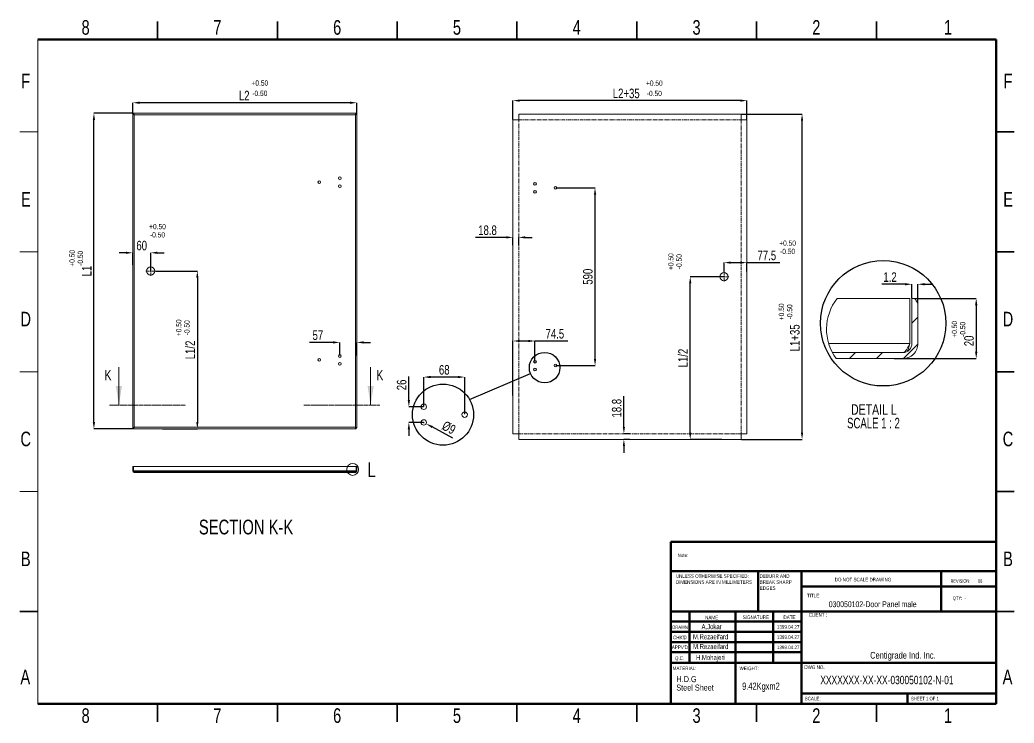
# Model space of a CAD drawing. Header units: millimetres. Extents: x 4737 to 8046, y 1342 to 3680.
import ezdxf

# ---------------------------------------------------------------- set-up
doc = ezdxf.new("R2010")
doc.units = ezdxf.units.MM
doc.linetypes.add('CENTERX2', pattern=[20.32, 12.7, -2.54, 2.54, -2.54])
doc.linetypes.add('PHANTOM', pattern=[12.7, 6.35, -1.27, 1.27, -1.27, 1.27, -1.27])
doc.styles.add('SLDTEXTSTYLE0', font='TXT', dxfattribs={"width": 0.75})
doc.styles.add('SLDTEXTSTYLE1', font='TXT', dxfattribs={"width": 0.686449})
doc.styles.add('SLDTEXTSTYLE2', font='TXT', dxfattribs={"width": 0.652778})
doc.styles.add('SLDTEXTSTYLE3', font='TXT', dxfattribs={"width": 0.692308})
doc.styles.add('SLDTEXTSTYLE4', font='TXT', dxfattribs={"width": 0.7})
doc.styles.add('SLDTEXTSTYLE5', font='TXT', dxfattribs={"width": 0.678571})
doc.styles.add('SLDTEXTSTYLE6', font='TXT', dxfattribs={"width": 0.681818})
doc.dimstyles.new('SLDDIMSTYLE30', dxfattribs={"dimscale": 15, "dimtxt": 2.116667, "dimasz": 1.5, "dimexe": 0, "dimexo": 0.0625, "dimgap": 0.529167, "dimtad": 1, "dimdec": 0, "dimrnd": 1e-09, "dimzin": 12, "dimdsep": 46, "dimtxsty": 'SLDTEXTSTYLE0', "dimcen": 0.09, "dimadec": 0, "dimazin": 3, "dimtfac": 1, "dimtdec": 0, "dimtofl": 0, "dimtmove": 0, "dimatfit": 3, "dimfxl": 1, "dimfrac": 2, "dimtolj": 1, "dimtzin": 12, "dimarcsym": 0})

# ---------------------------------------------------------------- blocks, each defined once
blk = doc.blocks.new('SW_CENTERMARKSYMBOL_16')
at = {"color": 0, "linetype": 'Continuous', "lineweight": 0}
for p, q in [((-0.25, 0), (-0.8, 0)), ((0, 0), (-0.125, 0)), ((0, 0.25), (0, 0.8)), ((0, 0), (0, 0.125)), ((0, 0), (0, -0.125)), ((0, 0), (0.125, 0)), ((0.25, 0), (0.8, 0)), ((0, -0.25), (0, -0.8))]:
    blk.add_line(p, q, dxfattribs=at)
blk = doc.blocks.new('SW_HATCH_5')
at = {"color": 0, "linetype": 'Continuous', "lineweight": 18}
for p, q in [((10.39, 5.89), (11.39, 6.89)), ((8.98, 0), (11.38, 2.4)), ((0, 0), (1, 1)), ((4.49, 0), (5.49, 1))]:
    blk.add_line(p, q, dxfattribs=at)
blk = doc.blocks.new('SW_NOTE_33')
at = {"color": 0, "linetype": 'Continuous', "lineweight": 0, "char_height": 3.5, "attachment_point": 2}
for s, insert, style in [('DETAIL L', (8.86, 4.51), 'SLDTEXTSTYLE0'), ('SCALE 1 : 2', (8.73, -0.01), 'SLDTEXTSTYLE6')]:
    blk.add_mtext(s, dxfattribs=dict(at, insert=insert, style=style))
blk = doc.blocks.new('SW_CENTERMARKSYMBOL_23')
at = {"color": 0, "linetype": 'Continuous', "lineweight": 0}
for p, q in [((-0.25, 0), (-0.8, 0)), ((0, 0), (-0.125, 0)), ((0, 0.25), (0, 0.8)), ((0, 0), (0, 0.125)), ((0, 0), (0, -0.125)), ((0, 0), (0.125, 0)), ((0.25, 0), (0.8, 0)), ((0, -0.25), (0, -0.8))]:
    blk.add_line(p, q, dxfattribs=at)
blk = doc.blocks.new('SW_NOTE_62')
at = {"color": 0, "linetype": 'Continuous', "lineweight": 0, "char_height": 1.5, "attachment_point": 1, "style": 'SLDTEXTSTYLE0'}
for s, insert in [('UNLESS OTHERWISE SPECIFIED:', (0, 1.93)), ('DIMENSIONS ARE IN MILLIMETERS', (0, -0.57))]:
    blk.add_mtext(s, dxfattribs=dict(at, insert=insert))
blk = doc.blocks.new('SW_NOTE_63')
at = {"color": 0, "linetype": 'Continuous', "lineweight": 0, "char_height": 1.5, "attachment_point": 1, "style": 'SLDTEXTSTYLE0'}
for s, insert in [('DEBURR AND', (0, 1.93)), ('BREAK SHARP', (0, -0.57)), ('EDGES', (0, -3.07))]:
    blk.add_mtext(s, dxfattribs=dict(at, insert=insert))
blk = doc.blocks.new('*D37')
at = {"color": 0, "lineweight": -2, "transparency": 16777216}
for p, q in [((5114.5, 3369.6), (4983.7, 3369.6)), ((4983.7, 2343.1), (4983.7, 3347.1)), ((5114.6, 2320.6), (4983.7, 2320.6))]:
    blk.add_line(p, q, dxfattribs=at)
at = {"color": 0, "transparency": 16777216}
for points in [[(4980, 3347.1), (4987.5, 3347.1), (4983.7, 3369.6)], [(4980, 2343.1), (4987.5, 2343.1), (4983.7, 2320.6)]]:
    blk.add_solid(points, dxfattribs=at)
at = {"layer": 'Defpoints', "color": 0, "transparency": 16777216}
for p in [(4983.7, 3369.6), (5115.4, 3369.6), (5115.5, 2320.6)]:
    blk.add_point(p, dxfattribs=at)
at = {"color": 0, "transparency": 16777216, "insert": (4959.9, 2845.1), "char_height": 31.75, "attachment_point": 5, "rotation": 90, "style": 'SLDTEXTSTYLE0'}
blk.add_mtext('\\A1;L1', dxfattribs=at)
blk = doc.blocks.new('*D38')
at = {"color": 0, "lineweight": -2, "transparency": 16777216}
for p, q in [((5113, 3367.3), (5113, 3404.6)), ((5836.2, 3404.6), (5135.5, 3404.6)), ((5858.7, 3367.7), (5858.7, 3404.6))]:
    blk.add_line(p, q, dxfattribs=at)
at = {"color": 0, "transparency": 16777216}
for points in [[(5135.5, 3408.3), (5135.5, 3400.8), (5113, 3404.6)], [(5836.2, 3408.3), (5836.2, 3400.8), (5858.7, 3404.6)]]:
    blk.add_solid(points, dxfattribs=at)
at = {"layer": 'Defpoints', "color": 0, "transparency": 16777216}
for p in [(5113, 3404.6), (5113, 3366.4), (5858.7, 3366.8)]:
    blk.add_point(p, dxfattribs=at)
at = {"color": 0, "transparency": 16777216, "insert": (5483.8, 3428.4), "char_height": 31.75, "attachment_point": 5, "style": 'SLDTEXTSTYLE0'}
blk.add_mtext('\\A1;L2', dxfattribs=at)
blk = doc.blocks.new('*D42')
at = {"color": 0, "lineweight": -2, "transparency": 16777216}
for p, q in [((5090.2, 2905.8), (5067.7, 2905.8)), ((5112.7, 2865.5), (5112.7, 2905.8)), ((5172.7, 2844.8), (5172.7, 2905.8)), ((5195.2, 2905.8), (5217.7, 2905.8))]:
    blk.add_line(p, q, dxfattribs=at)
at = {"color": 0, "transparency": 16777216}
for points in [[(5090.2, 2909.6), (5090.2, 2902.1), (5112.7, 2905.8)], [(5195.2, 2909.6), (5195.2, 2902.1), (5172.7, 2905.8)]]:
    blk.add_solid(points, dxfattribs=at)
at = {"layer": 'Defpoints', "color": 0, "transparency": 16777216}
for p in [(5112.7, 2905.8), (5112.7, 2864.5), (5172.7, 2843.8)]:
    blk.add_point(p, dxfattribs=at)
at = {"color": 0, "transparency": 16777216, "insert": (5142.7, 2929.6), "char_height": 31.75, "attachment_point": 5, "style": 'SLDTEXTSTYLE0'}
blk.add_mtext('\\A1;60', dxfattribs=at)
blk = doc.blocks.new('*D43')
at = {"color": 0, "lineweight": -2, "transparency": 16777216}
for p, q in [((5189.6, 2845.1), (5327.9, 2845.1)), ((5327.9, 2822.6), (5327.9, 2343.1)), ((5212, 2320.6), (5327.9, 2320.6))]:
    blk.add_line(p, q, dxfattribs=at)
at = {"color": 0, "transparency": 16777216}
for points in [[(5324.1, 2822.6), (5331.6, 2822.6), (5327.9, 2845.1)], [(5324.1, 2343.1), (5331.6, 2343.1), (5327.9, 2320.6)]]:
    blk.add_solid(points, dxfattribs=at)
at = {"layer": 'Defpoints', "color": 0, "transparency": 16777216}
for p in [(5188.7, 2845.1), (5211.1, 2320.6), (5327.9, 2320.6)]:
    blk.add_point(p, dxfattribs=at)
at = {"color": 0, "transparency": 16777216, "insert": (5304.1, 2582.8), "char_height": 31.75, "attachment_point": 5, "rotation": 90, "style": 'SLDTEXTSTYLE0'}
blk.add_mtext('\\A1;L1/2', dxfattribs=at)
blk = doc.blocks.new('*D50')
at = {"color": 0, "lineweight": -2, "transparency": 16777216}
for p, q in [((7080.4, 2843.1), (7080.4, 2873)), ((7102.9, 2873), (7134.1, 2873)), ((7156.6, 2843.1), (7156.6, 2873)), ((7156.6, 2873), (7266.5, 2873))]:
    blk.add_line(p, q, dxfattribs=at)
at = {"color": 0, "transparency": 16777216}
for points in [[(7102.9, 2876.8), (7102.9, 2869.3), (7080.4, 2873)], [(7134.1, 2876.8), (7134.1, 2869.3), (7156.6, 2873)]]:
    blk.add_solid(points, dxfattribs=at)
at = {"layer": 'Defpoints', "color": 0, "transparency": 16777216}
for p in [(7156.6, 2873), (7080.4, 2842.2), (7156.6, 2842.2)]:
    blk.add_point(p, dxfattribs=at)
at = {"color": 0, "transparency": 16777216, "insert": (7222.8, 2896.8), "char_height": 31.75, "attachment_point": 5, "style": 'SLDTEXTSTYLE0'}
blk.add_mtext('\\A1;77.5', dxfattribs=at)
blk = doc.blocks.new('*D51')
at = {"color": 0, "lineweight": -2, "transparency": 16777216}
for p, q in [((7080.7, 2826.2), (6967.9, 2826.2)), ((6967.9, 2307.9), (6967.9, 2803.7)), ((7073.2, 2285.4), (6967.9, 2285.4))]:
    blk.add_line(p, q, dxfattribs=at)
at = {"color": 0, "transparency": 16777216}
for points in [[(6964.2, 2803.7), (6971.7, 2803.7), (6967.9, 2826.2)], [(6964.2, 2307.9), (6971.7, 2307.9), (6967.9, 2285.4)]]:
    blk.add_solid(points, dxfattribs=at)
at = {"layer": 'Defpoints', "color": 0, "transparency": 16777216}
for p in [(6967.9, 2826.2), (7081.6, 2826.2), (7074.1, 2285.4)]:
    blk.add_point(p, dxfattribs=at)
at = {"color": 0, "transparency": 16777216, "insert": (6944.1, 2555.8), "char_height": 31.75, "attachment_point": 5, "rotation": 90, "style": 'SLDTEXTSTYLE0'}
blk.add_mtext('\\A1;L1/2', dxfattribs=at)
blk = doc.blocks.new('*D52')
at = {"color": 0, "lineweight": -2, "transparency": 16777216}
for p, q in [((5779.2, 2607.8), (5701.1, 2607.8)), ((5801.7, 2564.8), (5801.7, 2607.8)), ((5858.7, 2564.8), (5858.7, 2607.8)), ((5881.2, 2607.8), (5903.7, 2607.8))]:
    blk.add_line(p, q, dxfattribs=at)
at = {"color": 0, "transparency": 16777216}
for points in [[(5779.2, 2611.5), (5779.2, 2604), (5801.7, 2607.8)], [(5881.2, 2611.5), (5881.2, 2604), (5858.7, 2607.8)]]:
    blk.add_solid(points, dxfattribs=at)
at = {"layer": 'Defpoints', "color": 0, "transparency": 16777216}
for p in [(5858.7, 2607.8), (5801.7, 2563.8), (5858.7, 2563.8)]:
    blk.add_point(p, dxfattribs=at)
at = {"color": 0, "transparency": 16777216, "insert": (5728.9, 2631.6), "char_height": 31.75, "attachment_point": 5, "style": 'SLDTEXTSTYLE0'}
blk.add_mtext('\\A1;57', dxfattribs=at)
blk = doc.blocks.new('*D53')
at = {"color": 0, "lineweight": -2, "transparency": 16777216}
for p, q in [((6378.1, 2431.7), (6378.1, 2612.5)), ((6400.6, 2612.5), (6428.9, 2612.5)), ((6451.4, 2544.6), (6451.4, 2612.5)), ((6451.4, 2612.5), (6561.2, 2612.5))]:
    blk.add_line(p, q, dxfattribs=at)
at = {"color": 0, "transparency": 16777216}
for points in [[(6400.6, 2616.3), (6400.6, 2608.8), (6378.1, 2612.5)], [(6428.9, 2616.3), (6428.9, 2608.8), (6451.4, 2612.5)]]:
    blk.add_solid(points, dxfattribs=at)
at = {"layer": 'Defpoints', "color": 0, "transparency": 16777216}
for p in [(6378.1, 2612.5), (6451.4, 2543.7), (6378.1, 2430.7)]:
    blk.add_point(p, dxfattribs=at)
at = {"color": 0, "transparency": 16777216, "insert": (6517.5, 2636.3), "char_height": 31.75, "attachment_point": 5, "style": 'SLDTEXTSTYLE0'}
blk.add_mtext('\\A1;74.5', dxfattribs=at)
blk = doc.blocks.new('*D54')
at = {"color": 0, "lineweight": -2, "transparency": 16777216}
for p, q in [((6081.4, 2394.7), (6081.4, 2492.6)), ((6194.9, 2492.6), (6103.9, 2492.6)), ((6217.4, 2368.7), (6217.4, 2492.6))]:
    blk.add_line(p, q, dxfattribs=at)
at = {"color": 0, "transparency": 16777216}
for points in [[(6103.9, 2496.4), (6103.9, 2488.9), (6081.4, 2492.6)], [(6194.9, 2496.4), (6194.9, 2488.9), (6217.4, 2492.6)]]:
    blk.add_solid(points, dxfattribs=at)
at = {"layer": 'Defpoints', "color": 0, "transparency": 16777216}
for p in [(6081.4, 2492.6), (6081.4, 2393.7), (6217.4, 2367.7)]:
    blk.add_point(p, dxfattribs=at)
at = {"color": 0, "transparency": 16777216, "insert": (6149.4, 2516.4), "char_height": 31.75, "attachment_point": 5, "style": 'SLDTEXTSTYLE0'}
blk.add_mtext('\\A1;68', dxfattribs=at)
blk = doc.blocks.new('*D55')
at = {"color": 0, "lineweight": -2, "transparency": 16777216}
for p, q in [((6031.6, 2416.2), (6031.6, 2494.3)), ((6080.4, 2393.7), (6031.6, 2393.7)), ((6080.4, 2341.7), (6031.6, 2341.7)), ((6031.6, 2319.2), (6031.6, 2296.7))]:
    blk.add_line(p, q, dxfattribs=at)
at = {"color": 0, "transparency": 16777216}
for points in [[(6027.9, 2416.2), (6035.4, 2416.2), (6031.6, 2393.7)], [(6027.9, 2319.2), (6035.4, 2319.2), (6031.6, 2341.7)]]:
    blk.add_solid(points, dxfattribs=at)
at = {"layer": 'Defpoints', "color": 0, "transparency": 16777216}
for p in [(6031.6, 2393.7), (6081.4, 2393.7), (6081.4, 2341.7)]:
    blk.add_point(p, dxfattribs=at)
at = {"color": 0, "transparency": 16777216, "insert": (6007.8, 2466.5), "char_height": 31.75, "attachment_point": 5, "rotation": 90, "style": 'SLDTEXTSTYLE0'}
blk.add_mtext('\\A1;26', dxfattribs=at)
blk = doc.blocks.new('*D56')
at = {"color": 0, "lineweight": -2, "transparency": 16777216}
for p, q in [((6080, 2341.7), (6082.7, 2341.7)), ((6081.4, 2340.4), (6081.4, 2343.1)), ((6178, 2290), (6109.2, 2326.9))]:
    blk.add_line(p, q, dxfattribs=at)
at = {"color": 0, "transparency": 16777216}
blk.add_solid([(6110.9, 2330.2), (6107.4, 2323.5), (6089.3, 2337.5)], dxfattribs=at)
at = {"layer": 'Defpoints', "color": 0, "transparency": 16777216}
for p in [(6073.5, 2346), (6089.3, 2337.5)]:
    blk.add_point(p, dxfattribs=at)
at = {"color": 0, "transparency": 16777216, "insert": (6164.7, 2324.1), "char_height": 31.75, "attachment_point": 5, "rotation": 331.8087, "style": 'SLDTEXTSTYLE0'}
blk.add_mtext('\\A1;%%C9', dxfattribs=at)
blk = doc.blocks.new('*D57')
at = {"color": 0, "lineweight": -2, "transparency": 16777216}
for p, q in [((7683.1, 2801.2), (7605, 2801.2)), ((7705.6, 2755), (7705.6, 2801.2)), ((7725.6, 2738.7), (7725.6, 2801.2)), ((7748.1, 2801.2), (7770.6, 2801.2))]:
    blk.add_line(p, q, dxfattribs=at)
at = {"color": 0, "transparency": 16777216}
for points in [[(7683.1, 2804.9), (7683.1, 2797.4), (7705.6, 2801.2)], [(7748.1, 2804.9), (7748.1, 2797.4), (7725.6, 2801.2)]]:
    blk.add_solid(points, dxfattribs=at)
at = {"layer": 'Defpoints', "color": 0, "transparency": 16777216}
for p in [(7705.6, 2801.2), (7705.6, 2754.1), (7725.6, 2737.7)]:
    blk.add_point(p, dxfattribs=at)
at = {"color": 0, "transparency": 16777216, "insert": (7632.8, 2825), "char_height": 31.75, "attachment_point": 5, "style": 'SLDTEXTSTYLE0'}
blk.add_mtext('\\A1;1.2', dxfattribs=at)
blk = doc.blocks.new('*D58')
at = {"color": 0, "lineweight": -2, "transparency": 16777216}
for p, q in [((7715.1, 2754.1), (7919.5, 2754.1)), ((7919.5, 2731.6), (7919.5, 2576.6)), ((7646.3, 2554.1), (7919.5, 2554.1))]:
    blk.add_line(p, q, dxfattribs=at)
at = {"color": 0, "transparency": 16777216}
for points in [[(7915.8, 2731.6), (7923.3, 2731.6), (7919.5, 2754.1)], [(7915.8, 2576.6), (7923.3, 2576.6), (7919.5, 2554.1)]]:
    blk.add_solid(points, dxfattribs=at)
at = {"layer": 'Defpoints', "color": 0, "transparency": 16777216}
for p in [(7714.1, 2754.1), (7645.3, 2554.1), (7919.5, 2554.1)]:
    blk.add_point(p, dxfattribs=at)
at = {"color": 0, "transparency": 16777216, "insert": (7895.7, 2612.8), "char_height": 31.75, "attachment_point": 5, "rotation": 90, "style": 'SLDTEXTSTYLE0'}
blk.add_mtext('\\A1;20', dxfattribs=at)
blk = doc.blocks.new('*D59')
at = {"color": 0, "lineweight": -2, "transparency": 16777216}
for p, q in [((6747.2, 2326.9), (6747.2, 2428.8)), ((6766.4, 2304.4), (6747.2, 2304.4)), ((6766.4, 2285.4), (6747.2, 2285.4)), ((6747.2, 2262.9), (6747.2, 2240.4))]:
    blk.add_line(p, q, dxfattribs=at)
at = {"color": 0, "transparency": 16777216}
for points in [[(6743.5, 2326.9), (6751, 2326.9), (6747.2, 2304.4)], [(6743.5, 2262.9), (6751, 2262.9), (6747.2, 2285.4)]]:
    blk.add_solid(points, dxfattribs=at)
at = {"layer": 'Defpoints', "color": 0, "transparency": 16777216}
for p in [(6747.2, 2304.4), (6767.4, 2304.4), (6767.4, 2285.4)]:
    blk.add_point(p, dxfattribs=at)
at = {"color": 0, "transparency": 16777216, "insert": (6723.4, 2389.1), "char_height": 31.75, "attachment_point": 5, "rotation": 90, "style": 'SLDTEXTSTYLE0'}
blk.add_mtext('\\A1;18.8', dxfattribs=at)
blk = doc.blocks.new('*D60')
at = {"color": 0, "lineweight": -2, "transparency": 16777216}
for p, q in [((6355.6, 2956.9), (6253.7, 2956.9)), ((6378.1, 2931.4), (6378.1, 2956.9)), ((6397.1, 2931.4), (6397.1, 2956.9)), ((6419.6, 2956.9), (6442.1, 2956.9))]:
    blk.add_line(p, q, dxfattribs=at)
at = {"color": 0, "transparency": 16777216}
for points in [[(6355.6, 2960.7), (6355.6, 2953.2), (6378.1, 2956.9)], [(6419.6, 2960.7), (6419.6, 2953.2), (6397.1, 2956.9)]]:
    blk.add_solid(points, dxfattribs=at)
at = {"layer": 'Defpoints', "color": 0, "transparency": 16777216}
for p in [(6378.1, 2956.9), (6378.1, 2930.5), (6397.1, 2930.5)]:
    blk.add_point(p, dxfattribs=at)
at = {"color": 0, "transparency": 16777216, "insert": (6293.4, 2980.7), "char_height": 31.75, "attachment_point": 5, "style": 'SLDTEXTSTYLE0'}
blk.add_mtext('\\A1;18.8', dxfattribs=at)
blk = doc.blocks.new('*D61')
at = {"color": 0, "lineweight": -2, "transparency": 16777216}
for p, q in [((6520.3, 3121.7), (6651.2, 3121.7)), ((6651.2, 2553.2), (6651.2, 3099.2)), ((6520.3, 2530.7), (6651.2, 2530.7))]:
    blk.add_line(p, q, dxfattribs=at)
at = {"color": 0, "transparency": 16777216}
for points in [[(6647.5, 3099.2), (6655, 3099.2), (6651.2, 3121.7)], [(6647.5, 2553.2), (6655, 2553.2), (6651.2, 2530.7)]]:
    blk.add_solid(points, dxfattribs=at)
at = {"layer": 'Defpoints', "color": 0, "transparency": 16777216}
for p in [(6519.4, 3121.7), (6651.2, 3121.7), (6519.4, 2530.7)]:
    blk.add_point(p, dxfattribs=at)
at = {"color": 0, "transparency": 16777216, "insert": (6627.4, 2826.2), "char_height": 31.75, "attachment_point": 5, "rotation": 90, "style": 'SLDTEXTSTYLE0'}
blk.add_mtext('\\A1;590', dxfattribs=at)
blk = doc.blocks.new('*D62')
at = {"color": 0, "lineweight": -2, "transparency": 16777216}
for p, q in [((6378.1, 3348.9), (6378.1, 3411.7)), ((7134.1, 3411.7), (6400.6, 3411.7)), ((7156.6, 3348.9), (7156.6, 3411.7))]:
    blk.add_line(p, q, dxfattribs=at)
at = {"color": 0, "transparency": 16777216}
for points in [[(6400.6, 3415.4), (6400.6, 3407.9), (6378.1, 3411.7)], [(7134.1, 3415.4), (7134.1, 3407.9), (7156.6, 3411.7)]]:
    blk.add_solid(points, dxfattribs=at)
at = {"layer": 'Defpoints', "color": 0, "transparency": 16777216}
for p in [(6378.1, 3411.7), (6378.1, 3348), (7156.6, 3348)]:
    blk.add_point(p, dxfattribs=at)
at = {"color": 0, "transparency": 16777216, "insert": (6755, 3435.5), "char_height": 31.75, "attachment_point": 5, "style": 'SLDTEXTSTYLE0'}
blk.add_mtext('\\A1;L2+35', dxfattribs=at)
blk = doc.blocks.new('*D63')
at = {"color": 0, "lineweight": -2, "transparency": 16777216}
for p, q in [((7138.6, 3367), (7340, 3367)), ((7340, 2307.9), (7340, 3344.5)), ((7138.6, 2285.4), (7340, 2285.4))]:
    blk.add_line(p, q, dxfattribs=at)
at = {"color": 0, "transparency": 16777216}
for points in [[(7336.2, 3344.5), (7343.7, 3344.5), (7340, 3367)], [(7336.2, 2307.9), (7343.7, 2307.9), (7340, 2285.4)]]:
    blk.add_solid(points, dxfattribs=at)
at = {"layer": 'Defpoints', "color": 0, "transparency": 16777216}
for p in [(7137.7, 3367), (7340, 3367), (7137.7, 2285.4)]:
    blk.add_point(p, dxfattribs=at)
at = {"color": 0, "transparency": 16777216, "insert": (7316.2, 2623), "char_height": 31.75, "attachment_point": 5, "rotation": 90, "style": 'SLDTEXTSTYLE0'}
blk.add_mtext('\\A1;L1+35', dxfattribs=at)

msp = doc.modelspace()

# ---------------------------------------------------------------- hatches: boundary and pattern name
at = {"linetype": 'Continuous', "lineweight": 20}
h = msp.add_hatch(dxfattribs=at)
h.set_pattern_fill('ANSI31', scale=20, style=0)
h.set_pattern_definition([(45, (-561.32, -742.63), (-44.9013, 44.9013), [])])
edge = h.paths.add_edge_path(flags=0)
edge.add_line((5858.7, 2180.7), (5858.7, 2195.7))
edge.add_line((5858.7, 2195.7), (5856.7, 2195.7))
edge.add_line((5856.7, 2195.7), (5856.7, 2180.7))
edge.add_arc((5853.7, 2180.7), 3, 270, 360, ccw=False)
edge.add_line((5853.7, 2177.7), (5117.7, 2177.7))
edge.add_arc((5117.7, 2180.7), 3, 180, 270, ccw=False)
edge.add_line((5114.7, 2180.7), (5114.7, 2195.7))
edge.add_line((5114.7, 2195.7), (5112.7, 2195.7))
edge.add_line((5112.7, 2195.7), (5112.7, 2180.7))
edge.add_arc((5117.7, 2180.7), 5, 180, 270)
edge.add_line((5117.7, 2175.7), (5853.7, 2175.7))
edge.add_arc((5853.7, 2180.7), 5, 270, 360)

# ---------------------------------------------------------------- linework, layer by layer
at = {"linetype": 'Continuous', "lineweight": 35}
for p, q in [((5195.8, 3614.6), (5195.8, 3674.4)), ((5594.3, 3614.6), (5594.3, 3674.4)), ((5992.9, 3614.6), (5992.9, 3674.4)), ((6391.5, 3674.4), (6391.5, 3614.6)), ((6391.5, 3614.6), (6391.5, 3674.4)), ((6790.1, 3614.6), (6790.1, 3674.4)), ((7188.7, 3614.6), (7188.7, 3674.4)), ((7587.3, 3614.6), (7587.3, 3674.4)), ((7985.8, 3307.7), (8045.6, 3307.7)), ((7985.8, 2909.1), (8045.6, 2909.1)), ((8045.6, 2510.5), (7985.8, 2510.5)), ((7985.8, 2510.5), (8045.6, 2510.5)), ((7985.8, 2112), (8045.6, 2112)), ((4797.2, 1713.4), (4737.4, 1713.4)), ((7985.8, 1713.4), (8045.6, 1713.4)), ((5195.8, 1406.5), (5195.8, 1346.7)), ((5594.3, 1406.5), (5594.3, 1346.7)), ((5992.9, 1406.5), (5992.9, 1346.7)), ((6391.5, 1346.7), (6391.5, 1406.5)), ((6391.5, 1406.5), (6391.5, 1346.7)), ((6790.1, 1406.5), (6790.1, 1346.7)), ((7188.7, 1406.5), (7188.7, 1346.7)), ((7587.3, 1406.5), (7587.3, 1346.7))]:
    msp.add_line(p, q, dxfattribs=at)
at = {"linetype": 'Continuous', "lineweight": 70}
for p, q in [((4797.2, 3614.6), (7985.8, 3614.6)), ((7985.8, 3614.6), (7985.8, 1406.5)), ((7985.8, 1406.5), (4797.2, 1406.5))]:
    msp.add_line(p, q, dxfattribs=at)
at = {"lineweight": 20}
msp.add_line((4797.2, 3614.6), (4797.2, 1406.5), dxfattribs=at)
at = {"color": 7, "linetype": 'Continuous', "lineweight": 20}
for p, q in [((5112.7, 3366.9), (5112.7, 2323.3)), ((5112.7, 3366.9), (5114.7, 3366.9)), ((5856, 3369.6), (5115.4, 3369.6)), ((5115.4, 3369.6), (5115.4, 3367.6)), ((5117.7, 3364.6), (5117.7, 2325.6)), ((5853.7, 3364.6), (5117.7, 3364.6)), ((5853.7, 2325.6), (5853.7, 3364.6)), ((5856, 3369.6), (5856, 3367.6)), ((5858.7, 3366.9), (5856.7, 3366.9)), ((5858.7, 3366.9), (5858.7, 2323.3)), ((6378.1, 3348), (6378.1, 2304.4)), ((6397.1, 3348), (6378.1, 3348)), ((6397.1, 3348), (6397.1, 3367)), ((7137.7, 3367), (6397.1, 3367)), ((7137.7, 3348), (7137.7, 3367)), ((7137.7, 3348), (7156.6, 3348)), ((7156.6, 2304.4), (7156.6, 3348)), ((7698.5, 2754.1), (7457, 2754.1)), ((7698.5, 2604.1), (7698.5, 2754.1)), ((7705.6, 2604.1), (7705.6, 2754.1)), ((7714.1, 2754.1), (7705.6, 2754.1)), ((7725.6, 2604.1), (7725.6, 2737.7)), ((7698.5, 2604.1), (7428.7, 2604.1)), ((7675.6, 2574.1), (7441.2, 2574.1)), ((7675.6, 2554.1), (7454, 2554.1)), ((5066.9, 2526), (5066.9, 2399)), ((5904.5, 2526), (5904.5, 2399)), ((5112.7, 2323.3), (5114.7, 2323.3)), ((5115.4, 2320.6), (5115.4, 2322.6)), ((5115.4, 2320.6), (5856, 2320.6)), ((5117.7, 2325.6), (5853.7, 2325.6)), ((5856, 2320.6), (5856, 2322.6)), ((5858.7, 2323.3), (5856.7, 2323.3)), ((6397.1, 2304.4), (6378.1, 2304.4)), ((6397.1, 2304.4), (6397.1, 2285.4)), ((6397.1, 2285.4), (7137.7, 2285.4)), ((7137.7, 2304.4), (7156.6, 2304.4)), ((7137.7, 2304.4), (7137.7, 2285.4)), ((5112.7, 2180.7), (5112.7, 2195.7)), ((5114.7, 2195.7), (5112.7, 2195.7)), ((5114.7, 2180.7), (5114.7, 2195.7)), ((5115.4, 2180.7), (5115.4, 2195.7)), ((5856, 2195.7), (5115.4, 2195.7)), ((5856, 2180.7), (5856, 2195.7)), ((5856.7, 2180.7), (5856.7, 2195.7)), ((5858.7, 2195.7), (5856.7, 2195.7)), ((5858.7, 2180.7), (5858.7, 2195.7)), ((5856, 2180.7), (5115.4, 2180.7)), ((5853.7, 2177.7), (5117.7, 2177.7)), ((5853.7, 2175.7), (5117.7, 2175.7))]:
    msp.add_line(p, q, dxfattribs=at)
at = {"color": 7, "linetype": 'CENTERX2', "lineweight": 20}
for p, q in [((6397.1, 3348), (7137.7, 3348)), ((6397.1, 2304.4), (6397.1, 3348)), ((7137.7, 3348), (7137.7, 2304.4)), ((7137.7, 2304.4), (6397.1, 2304.4))]:
    msp.add_line(p, q, dxfattribs=at)
at = {"linetype": 'Continuous', "lineweight": 20}
for p, q in [((4797.2, 3307.7), (4737.4, 3307.7)), ((4797.2, 2909.1), (4737.4, 2909.1)), ((4737.4, 2510.5), (4797.2, 2510.5)), ((4797.2, 2510.5), (4737.4, 2510.5)), ((4797.2, 2112), (4737.4, 2112))]:
    msp.add_line(p, q, dxfattribs=at)
msp.add_line((6233.5, 2418.5), (6436.5, 2504.1))
at = {"color": 7, "linetype": 'PHANTOM', "lineweight": 20}
for p, q in [((5035.1, 2399), (5289.3, 2399)), ((5682.2, 2399), (5936.2, 2399))]:
    msp.add_line(p, q, dxfattribs=at)
at = {"linetype": 'Continuous', "lineweight": 50}
for p, q in [((6903.3, 1945.3), (7985.8, 1945.3)), ((6903.3, 1945.3), (6903.3, 1846.9)), ((6903.3, 1846.9), (7985.8, 1846.9)), ((6903.3, 1846.9), (6903.3, 1408.5)), ((7193.5, 1846.9), (7193.5, 1713.4)), ((7338.5, 1846.9), (7338.5, 1406.5)), ((7803.2, 1713.4), (7803.2, 1846.9)), ((7985.8, 1796.1), (7338.5, 1796.1)), ((7985.8, 1713.4), (6903.3, 1713.4)), ((6965.5, 1713.4), (6965.5, 1542)), ((7118.4, 1713.4), (7118.4, 1408.5)), ((7243.7, 1713.4), (7243.7, 1542)), ((7338.5, 1408.5), (7338.5, 1713.4)), ((7338.5, 1679.5), (6903.3, 1679.5)), ((7338.5, 1645.6), (6903.3, 1645.6)), ((7338.5, 1611.7), (6903.3, 1611.7)), ((7338.5, 1577.9), (6903.3, 1577.9)), ((6986.2, 1542), (6903.3, 1542)), ((6986.2, 1542), (7985.8, 1542)), ((7338.5, 1440.4), (7985.8, 1440.4)), ((7690.9, 1406.5), (7690.9, 1440.4))]:
    msp.add_line(p, q, dxfattribs=at)
at = {"color": 7, "linetype": 'Continuous', "lineweight": 20}
for centre, radius in [((5733.7, 3140.6), 4.5), ((5801.7, 3153.6), 4.5), ((5801.7, 3127.6), 4.5), ((6451.4, 3134.7), 4.5), ((6451.4, 3108.7), 4.5), ((6519.4, 3121.7), 4.5), ((5172.7, 2845.1), 13.5), ((7080.4, 2826.2), 13.5), ((5733.7, 2549.6), 4.5), ((5801.7, 2562.6), 4.5), ((6451.4, 2543.7), 4.5), ((5801.7, 2536.6), 4.5), ((6451.4, 2517.7), 4.5), ((6519.4, 2530.7), 4.5), ((6081.4, 2393.7), 9), ((6081.4, 2341.7), 9), ((6217.4, 2367.7), 9), ((5844.7, 2185.5), 19.9)]:
    msp.add_circle(centre, radius, dxfattribs=at)
for centre, radius in [((7609.9, 2671.4), 208.5), ((6483.4, 2523.9), 50.8), ((6145.4, 2367.7), 101.6)]:
    msp.add_circle(centre, radius)
for centre, radius, start, end in [((7585.6, 2652.1), 164.1, 141.5815, 216.683), ((7585.6, 2652.2), 164, 31.436, 38.42), ((7675.6, 2604.1), 50, 269.9999, 0.0002), ((7675.6, 2604.1), 30, 269.9996, 0.0006), ((5117.7, 2180.7), 5, 180, 270), ((5117.7, 2180.7), 3, 180, 270), ((5853.7, 2180.7), 5, 270, 0), ((5853.7, 2180.7), 3, 270, 0)]:
    msp.add_arc(centre, radius, start, end, dxfattribs=at)
for points, knots in [([(5112.7, 3366.9), (5112.7, 3366.8), (5112.7, 3366.7), (5112.8, 3366.6), (5112.9, 3366.5), (5113, 3366.4), (5113, 3366.4), (5113.2, 3366.2), (5113.4, 3366.1), (5113.7, 3365.9), (5113.9, 3365.8), (5114.4, 3365.6), (5114.6, 3365.6), (5115.2, 3365.4), (5115.5, 3365.3), (5116.1, 3365.1), (5116.4, 3365), (5117, 3364.8), (5117.4, 3364.7), (5117.7, 3364.6)], [0, 0, 0, 0, 0.125, 0.125, 0.1875, 0.1875, 0.25, 0.25, 0.375, 0.375, 0.5, 0.5, 0.625, 0.625, 0.75, 0.75, 0.875, 0.875, 1, 1, 1, 1]), ([(5114.7, 3366.9), (5114.7, 3366.8), (5114.7, 3366.7), (5114.8, 3366.5), (5114.8, 3366.4), (5115, 3366.2), (5115.1, 3366.1), (5115.3, 3365.9), (5115.4, 3365.8), (5115.7, 3365.6), (5115.9, 3365.6), (5116.2, 3365.4), (5116.4, 3365.3), (5116.7, 3365.1), (5116.9, 3365), (5117.3, 3364.8), (5117.5, 3364.7), (5117.7, 3364.6)], [0, 0, 0, 0, 0.125, 0.125, 0.25, 0.25, 0.375, 0.375, 0.5, 0.5, 0.625, 0.625, 0.75, 0.75, 0.875, 0.875, 1, 1, 1, 1]), ([(5117.7, 3364.6), (5117.6, 3364.9), (5117.5, 3365.3), (5117.4, 3365.7), (5117.3, 3365.9), (5117.2, 3366.2), (5117.2, 3366.4), (5117, 3366.8), (5116.9, 3367.1), (5116.7, 3367.6), (5116.6, 3367.9), (5116.5, 3368.4), (5116.4, 3368.6), (5116.2, 3368.9), (5116.1, 3369.1), (5115.9, 3369.3), (5115.8, 3369.4), (5115.6, 3369.6), (5115.5, 3369.6), (5115.4, 3369.6)], [0, 0, 0, 0, 0.125, 0.125, 0.1875, 0.1875, 0.25, 0.25, 0.375, 0.375, 0.5, 0.5, 0.625, 0.625, 0.75, 0.75, 0.875, 0.875, 1, 1, 1, 1]), ([(5117.7, 3364.6), (5117.6, 3364.8), (5117.5, 3365), (5117.3, 3365.4), (5117.2, 3365.6), (5117, 3365.9), (5116.9, 3366.1), (5116.7, 3366.4), (5116.6, 3366.6), (5116.5, 3366.9), (5116.4, 3367), (5116.2, 3367.2), (5116.1, 3367.3), (5115.9, 3367.4), (5115.8, 3367.5), (5115.6, 3367.6), (5115.5, 3367.6), (5115.4, 3367.6)], [0, 0, 0, 0, 0.125, 0.125, 0.25, 0.25, 0.375, 0.375, 0.5, 0.5, 0.625, 0.625, 0.75, 0.75, 0.875, 0.875, 1, 1, 1, 1]), ([(5856, 3369.6), (5855.9, 3369.6), (5855.8, 3369.6), (5855.7, 3369.5), (5855.6, 3369.4), (5855.5, 3369.3), (5855.5, 3369.3), (5855.3, 3369.1), (5855.2, 3368.9), (5855, 3368.6), (5854.9, 3368.4), (5854.7, 3367.9), (5854.7, 3367.7), (5854.5, 3367.1), (5854.4, 3366.8), (5854.2, 3366.2), (5854.1, 3365.9), (5853.9, 3365.3), (5853.8, 3364.9), (5853.7, 3364.6)], [0, 0, 0, 0, 0.125, 0.125, 0.1875, 0.1875, 0.25, 0.25, 0.375, 0.375, 0.5, 0.5, 0.625, 0.625, 0.75, 0.75, 0.875, 0.875, 1, 1, 1, 1]), ([(5856, 3367.6), (5855.9, 3367.6), (5855.8, 3367.6), (5855.6, 3367.5), (5855.5, 3367.4), (5855.3, 3367.3), (5855.2, 3367.2), (5855, 3367), (5854.9, 3366.9), (5854.7, 3366.6), (5854.7, 3366.4), (5854.5, 3366.1), (5854.4, 3365.9), (5854.2, 3365.6), (5854.1, 3365.4), (5853.9, 3365), (5853.8, 3364.8), (5853.7, 3364.6)], [0, 0, 0, 0, 0.125, 0.125, 0.25, 0.25, 0.375, 0.375, 0.5, 0.5, 0.625, 0.625, 0.75, 0.75, 0.875, 0.875, 1, 1, 1, 1]), ([(5853.7, 3364.6), (5854, 3364.7), (5854.3, 3364.8), (5854.8, 3364.9), (5855, 3365), (5855.3, 3365.1), (5855.5, 3365.1), (5855.9, 3365.3), (5856.2, 3365.4), (5856.7, 3365.6), (5857, 3365.6), (5857.5, 3365.8), (5857.7, 3365.9), (5858, 3366.1), (5858.2, 3366.2), (5858.4, 3366.4), (5858.5, 3366.5), (5858.7, 3366.7), (5858.7, 3366.8), (5858.7, 3366.9)], [0, 0, 0, 0, 0.125, 0.125, 0.1875, 0.1875, 0.25, 0.25, 0.375, 0.375, 0.5, 0.5, 0.625, 0.625, 0.75, 0.75, 0.875, 0.875, 1, 1, 1, 1]), ([(5853.7, 3364.6), (5853.9, 3364.7), (5854.1, 3364.8), (5854.5, 3365), (5854.7, 3365.1), (5855, 3365.3), (5855.2, 3365.4), (5855.5, 3365.6), (5855.7, 3365.6), (5856, 3365.8), (5856.1, 3365.9), (5856.3, 3366.1), (5856.4, 3366.2), (5856.5, 3366.4), (5856.6, 3366.5), (5856.7, 3366.7), (5856.7, 3366.8), (5856.7, 3366.9)], [0, 0, 0, 0, 0.125, 0.125, 0.25, 0.25, 0.375, 0.375, 0.5, 0.5, 0.625, 0.625, 0.75, 0.75, 0.875, 0.875, 1, 1, 1, 1]), ([(7675.6, 2574.1), (7677.1, 2574.5), (7681.3, 2575.4), (7686.3, 2581.5), (7691.5, 2589.8), (7695.5, 2597.8), (7697.9, 2602.7), (7698.5, 2604.1)], [0, 0, 0, 0, 0.12134, 0.317425, 0.578326, 0.884658, 1, 1, 1, 1]), ([(7690.8, 2578.9), (7690.8, 2579), (7693, 2584.6), (7695.3, 2593.1), (7697.7, 2601.4), (7698.5, 2604.1)], [0, 0, 0, 0, 0.02263, 0.676482, 1, 1, 1, 1]), ([(5117.7, 2325.6), (5117.4, 2325.5), (5117, 2325.4), (5116.6, 2325.3), (5116.4, 2325.2), (5116.1, 2325.1), (5115.9, 2325.1), (5115.5, 2324.9), (5115.2, 2324.8), (5114.6, 2324.6), (5114.4, 2324.5), (5113.9, 2324.4), (5113.7, 2324.3), (5113.4, 2324.1), (5113.2, 2324), (5113, 2323.8), (5112.9, 2323.7), (5112.7, 2323.5), (5112.7, 2323.4), (5112.7, 2323.3)], [0, 0, 0, 0, 0.125, 0.125, 0.1875, 0.1875, 0.25, 0.25, 0.375, 0.375, 0.5, 0.5, 0.625, 0.625, 0.75, 0.75, 0.875, 0.875, 1, 1, 1, 1]), ([(5117.7, 2325.6), (5117.5, 2325.5), (5117.3, 2325.4), (5116.9, 2325.2), (5116.7, 2325.1), (5116.4, 2324.9), (5116.2, 2324.8), (5115.9, 2324.6), (5115.7, 2324.5), (5115.4, 2324.4), (5115.3, 2324.3), (5115.1, 2324.1), (5115, 2324), (5114.8, 2323.8), (5114.8, 2323.7), (5114.7, 2323.5), (5114.7, 2323.4), (5114.7, 2323.3)], [0, 0, 0, 0, 0.125, 0.125, 0.25, 0.25, 0.375, 0.375, 0.5, 0.5, 0.625, 0.625, 0.75, 0.75, 0.875, 0.875, 1, 1, 1, 1]), ([(5115.4, 2320.6), (5115.5, 2320.6), (5115.6, 2320.6), (5115.7, 2320.7), (5115.8, 2320.8), (5115.9, 2320.9), (5115.9, 2320.9), (5116.1, 2321.1), (5116.2, 2321.3), (5116.4, 2321.6), (5116.5, 2321.8), (5116.6, 2322.3), (5116.7, 2322.5), (5116.9, 2323.1), (5117, 2323.4), (5117.2, 2324), (5117.3, 2324.3), (5117.5, 2324.9), (5117.6, 2325.3), (5117.7, 2325.6)], [0, 0, 0, 0, 0.125, 0.125, 0.1875, 0.1875, 0.25, 0.25, 0.375, 0.375, 0.5, 0.5, 0.625, 0.625, 0.75, 0.75, 0.875, 0.875, 1, 1, 1, 1]), ([(5115.4, 2322.6), (5115.5, 2322.6), (5115.6, 2322.6), (5115.8, 2322.7), (5115.9, 2322.8), (5116.1, 2322.9), (5116.2, 2323), (5116.4, 2323.2), (5116.5, 2323.3), (5116.6, 2323.6), (5116.7, 2323.8), (5116.9, 2324.1), (5117, 2324.3), (5117.2, 2324.6), (5117.3, 2324.8), (5117.5, 2325.2), (5117.6, 2325.4), (5117.7, 2325.6)], [0, 0, 0, 0, 0.125, 0.125, 0.25, 0.25, 0.375, 0.375, 0.5, 0.5, 0.625, 0.625, 0.75, 0.75, 0.875, 0.875, 1, 1, 1, 1]), ([(5858.7, 2323.3), (5858.7, 2323.4), (5858.7, 2323.5), (5858.6, 2323.6), (5858.5, 2323.7), (5858.4, 2323.8), (5858.4, 2323.8), (5858.2, 2324), (5858, 2324.1), (5857.7, 2324.3), (5857.5, 2324.4), (5857, 2324.5), (5856.7, 2324.6), (5856.2, 2324.8), (5855.9, 2324.9), (5855.3, 2325.1), (5855, 2325.2), (5854.4, 2325.4), (5854, 2325.5), (5853.7, 2325.6)], [0, 0, 0, 0, 0.125, 0.125, 0.1875, 0.1875, 0.25, 0.25, 0.375, 0.375, 0.5, 0.5, 0.625, 0.625, 0.75, 0.75, 0.875, 0.875, 1, 1, 1, 1]), ([(5853.7, 2325.6), (5853.8, 2325.3), (5853.9, 2324.9), (5854, 2324.5), (5854.1, 2324.3), (5854.2, 2324), (5854.2, 2323.8), (5854.4, 2323.4), (5854.5, 2323.1), (5854.6, 2322.6), (5854.7, 2322.3), (5854.9, 2321.8), (5855, 2321.6), (5855.2, 2321.3), (5855.3, 2321.1), (5855.5, 2320.9), (5855.6, 2320.8), (5855.8, 2320.6), (5855.9, 2320.6), (5856, 2320.6)], [0, 0, 0, 0, 0.125, 0.125, 0.1875, 0.1875, 0.25, 0.25, 0.375, 0.375, 0.5, 0.5, 0.625, 0.625, 0.75, 0.75, 0.875, 0.875, 1, 1, 1, 1]), ([(5853.7, 2325.6), (5853.8, 2325.4), (5853.9, 2325.2), (5854.1, 2324.8), (5854.2, 2324.6), (5854.4, 2324.3), (5854.5, 2324.1), (5854.6, 2323.8), (5854.7, 2323.6), (5854.9, 2323.3), (5855, 2323.2), (5855.2, 2323), (5855.3, 2322.9), (5855.5, 2322.8), (5855.6, 2322.7), (5855.8, 2322.6), (5855.9, 2322.6), (5856, 2322.6)], [0, 0, 0, 0, 0.125, 0.125, 0.25, 0.25, 0.375, 0.375, 0.5, 0.5, 0.625, 0.625, 0.75, 0.75, 0.875, 0.875, 1, 1, 1, 1]), ([(5856.7, 2323.3), (5856.7, 2323.4), (5856.7, 2323.5), (5856.6, 2323.7), (5856.5, 2323.8), (5856.4, 2324), (5856.3, 2324.1), (5856.1, 2324.3), (5856, 2324.4), (5855.7, 2324.5), (5855.5, 2324.6), (5855.2, 2324.8), (5855, 2324.9), (5854.7, 2325.1), (5854.5, 2325.2), (5854.1, 2325.4), (5853.9, 2325.5), (5853.7, 2325.6)], [0, 0, 0, 0, 0.125, 0.125, 0.25, 0.25, 0.375, 0.375, 0.5, 0.5, 0.625, 0.625, 0.75, 0.75, 0.875, 0.875, 1, 1, 1, 1]), ([(5115.4, 2180.7), (5115.6, 2180.1), (5115.8, 2179.2), (5116.1, 2178.5), (5116.2, 2178.2)], [0, 0, 0, 0, 0.652423, 1, 1, 1, 1]), ([(5115.4, 2180.7), (5115.5, 2180.5), (5115.6, 2180.4), (5115.8, 2180), (5115.9, 2179.8), (5116.1, 2179.4), (5116.2, 2179.2), (5116.4, 2178.9), (5116.5, 2178.8), (5116.6, 2178.5), (5116.7, 2178.4), (5116.9, 2178.1), (5117, 2178), (5117.2, 2177.9), (5117.3, 2177.8), (5117.5, 2177.8), (5117.6, 2177.7), (5117.7, 2177.7)], [0, 0, 0, 0, 0.125, 0.125, 0.25, 0.25, 0.375, 0.375, 0.5, 0.5, 0.625, 0.625, 0.75, 0.75, 0.875, 0.875, 1, 1, 1, 1]), ([(5853.7, 2177.7), (5853.8, 2177.7), (5853.9, 2177.8), (5854.1, 2177.8), (5854.2, 2177.9), (5854.4, 2178), (5854.5, 2178.1), (5854.6, 2178.4), (5854.7, 2178.5), (5854.9, 2178.8), (5855, 2178.9), (5855.2, 2179.2), (5855.3, 2179.4), (5855.5, 2179.8), (5855.6, 2180), (5855.8, 2180.3), (5855.9, 2180.5), (5856, 2180.7)], [0, 0, 0, 0, 0.125, 0.125, 0.25, 0.25, 0.375, 0.375, 0.5, 0.5, 0.625, 0.625, 0.75, 0.75, 0.875, 0.875, 1, 1, 1, 1]), ([(5855.2, 2178.2), (5855.2, 2178.2), (5855.4, 2178.7), (5855.7, 2179.6), (5855.9, 2180.5), (5856, 2180.7)], [0, 0, 0, 0, 0.027431, 0.688966, 1, 1, 1, 1])]:
    msp.add_open_spline(points, degree=3, knots=knots, dxfattribs=at)
for points in [[(5066.9, 2399), (5077.1, 2462.5), (5056.7, 2462.5)], [(5904.5, 2399), (5914.7, 2462.5), (5894.3, 2462.5)]]:
    msp.add_solid(points, dxfattribs=at)

# ---------------------------------------------------------------- block references
for name, p, xscale, yscale, zscale in [('SW_CENTERMARKSYMBOL_16', (5172.7, 2845.1), 19.99999999999924, 19.99999999999924, 19.99999999999924), ('SW_CENTERMARKSYMBOL_23', (7080.4, 2826.2), 19.99999999999924, 19.99999999999924, 19.99999999999924), ('SW_HATCH_5', (7497.9, 2554.1), 19.99999999999924, 19.99999999999924, 19.99999999999924), ('SW_NOTE_33', (7490.3, 2357.2), 9.999999999999622, 9.999999999999622, 9.999999999999622)]:
    msp.add_blockref(name, p, dxfattribs=dict(at, xscale=xscale, yscale=yscale, zscale=zscale))
at = {"linetype": 'Continuous', "lineweight": 0, "xscale": 7.971609538086153, "yscale": 7.971609538086153, "zscale": 7.971609538086153}
for name, p in [('SW_NOTE_62', (6920.1, 1821.6)), ('SW_NOTE_63', (7199.1, 1821.6))]:
    msp.add_blockref(name, p, dxfattribs=at)

# ---------------------------------------------------------------- texts
at = {"linetype": 'Continuous', "lineweight": 0}
for s, insert, char_height, attachment_point, style in [('8', (4956.1, 3679.3), 48.6, 2, 'SLDTEXTSTYLE0'), ('7', (5394.6, 3679.3), 48.6, 2, 'SLDTEXTSTYLE0'), ('6', (5793.1, 3679.3), 48.6, 2, 'SLDTEXTSTYLE0'), ('5', (6191.7, 3679.3), 48.6, 2, 'SLDTEXTSTYLE0'), ('4', (6590.3, 3679.3), 48.6, 2, 'SLDTEXTSTYLE0'), ('3', (6988.9, 3679.3), 48.6, 2, 'SLDTEXTSTYLE0'), ('2', (7387.5, 3679.3), 48.6, 2, 'SLDTEXTSTYLE0'), ('1', (7825.9, 3679.3), 48.6, 2, 'SLDTEXTSTYLE0'), ('F', (4756.8, 3500.8), 48.6, 2, 'SLDTEXTSTYLE0'), ('F', (8025.2, 3500.8), 48.6, 2, 'SLDTEXTSTYLE0'), ('E', (8025.8, 3108.2), 48.6, 2, 'SLDTEXTSTYLE0'), ('D', (8025.1, 2709.6), 48.6, 2, 'SLDTEXTSTYLE0'), ('C', (8025.2, 2311.1), 48.6, 2, 'SLDTEXTSTYLE0'), ('Note:', (6925.9, 1906), 11.96, 1, 'SLDTEXTSTYLE0'), ('B', (8025.3, 1912.5), 48.6, 2, 'SLDTEXTSTYLE0'), ('DO NOT SCALE DRAWING', (7448.7, 1825.3), 11.957, 1, 'SLDTEXTSTYLE0'), ('REVISION:       00', (7834, 1820.5), 11.957, 1, 'SLDTEXTSTYLE2'), ('TITLE:', (7356.2, 1772.1), 11.96, 1, 'SLDTEXTSTYLE0'), ('QTY:  -', (7841.4, 1763.9), 11.96, 1, 'SLDTEXTSTYLE5'), ('030050102-Door Panel male', (7428.9, 1747.2), 19.53, 1, 'SLDTEXTSTYLE4'), ('NAME', (7017.5, 1699.4), 11.96, 1, 'SLDTEXTSTYLE0'), ('SIGNATURE', (7142.7, 1699.9), 11.96, 1, 'SLDTEXTSTYLE0'), ('DATE', (7278.1, 1699.9), 11.96, 1, 'SLDTEXTSTYLE0'), ('CLIENT :', (7362.1, 1708.5), 12.65, 1, 'SLDTEXTSTYLE4'), ('DRAWN', (6908.4, 1666.6), 11.96, 1, 'SLDTEXTSTYLE1'), ('A.Jokar', (7005.6, 1671.3), 16.87, 1, 'SLDTEXTSTYLE4'), ('1399.04.27', (7256.2, 1667.8), 11.96, 1, 'SLDTEXTSTYLE0'), ("CHK'D", (6910.8, 1633), 11.96, 1, 'SLDTEXTSTYLE0'), ('M.Rezaeifard', (6977.1, 1637.6), 16.873, 1, 'SLDTEXTSTYLE4'), ('1399.04.27', (7256.2, 1633.9), 11.96, 1, 'SLDTEXTSTYLE0'), ("APPV'D", (6906.5, 1600.3), 11.96, 1, 'SLDTEXTSTYLE0'), ('M.Rezaeifard', (6977.4, 1605), 16.873, 1, 'SLDTEXTSTYLE4'), ('1399.04.27', (7256.2, 1600), 11.96, 1, 'SLDTEXTSTYLE0'), ('Q.C.', (6917, 1564.1), 11.96, 1, 'SLDTEXTSTYLE0'), ('H.Mohajeri', (6987.3, 1568.8), 16.87, 1, 'SLDTEXTSTYLE4'), ('Centigrade Ind. Inc.', (7566.5, 1578.8), 22.321, 1, 'SLDTEXTSTYLE4'), ('MATERIAL:', (6909.5, 1530.1), 11.96, 1, 'SLDTEXTSTYLE0'), ('WEIGHT:', (7132, 1530.1), 11.95, 1, 'SLDTEXTSTYLE0'), ('DWG NO.', (7347.7, 1533.9), 11.96, 1, 'SLDTEXTSTYLE0'), ('A', (4755.4, 1519.9), 48.6, 2, 'SLDTEXTSTYLE0'), ('XXXXXXX-XX-XX-030050102-N-01', (7400.8, 1499.3), 27.901, 1, 'SLDTEXTSTYLE0'), ('A', (8023.7, 1519.9), 48.6, 2, 'SLDTEXTSTYLE0'), ('9.42Kgxm2', (7140.6, 1476.8), 23.89, 1, 'SLDTEXTSTYLE0'), ('SCALE:', (7348.7, 1429.6), 11.96, 1, 'SLDTEXTSTYLE0'), ('SHEET 1 OF 1', (7702.7, 1429.6), 11.957, 1, 'SLDTEXTSTYLE3'), ('8', (4956.1, 1391.4), 48.6, 2, 'SLDTEXTSTYLE0'), ('7', (5394.6, 1391.4), 48.6, 2, 'SLDTEXTSTYLE0'), ('6', (5793.1, 1391.4), 48.6, 2, 'SLDTEXTSTYLE0'), ('5', (6191.7, 1391.4), 48.6, 2, 'SLDTEXTSTYLE0'), ('4', (6590.3, 1391.4), 48.6, 2, 'SLDTEXTSTYLE0'), ('3', (6988.9, 1391.4), 48.6, 2, 'SLDTEXTSTYLE0'), ('2', (7387.5, 1391.4), 48.6, 2, 'SLDTEXTSTYLE0'), ('1', (7825.9, 1391.4), 48.6, 2, 'SLDTEXTSTYLE0')]:
    msp.add_mtext(s, dxfattribs=dict(at, insert=insert, char_height=char_height, attachment_point=attachment_point, style=style))
at = {"color": 7, "linetype": 'Continuous', "lineweight": 18, "char_height": 17.53, "attachment_point": 2, "style": 'SLDTEXTSTYLE0'}
for s, insert in [('\\A1;+0.50', (5535.9, 3478.9)), ('\\A1;+0.50', (6848.5, 3478.5)), ('\\A1;-0.50', (5535.9, 3444.7)), ('\\A1;-0.50', (6848.5, 3444.3)), ('\\A1;+0.50', (5195.3, 3001.6)), ('\\A1;-0.50', (5195.3, 2974.3)), ('\\A1;+0.50', (7291.9, 2946.5)), ('\\A1;-0.50', (7291.9, 2919.1))]:
    msp.add_mtext(s, dxfattribs=dict(at, insert=insert))
at = {"linetype": 'Continuous', "lineweight": 20, "char_height": 48.6, "attachment_point": 2, "style": 'SLDTEXTSTYLE0'}
for s, insert in [('E', (4757.4, 3108.2)), ('D', (4756.8, 2709.6)), ('C', (4756.8, 2311.1)), ('B', (4757, 1912.5))]:
    msp.add_mtext(s, dxfattribs=dict(at, insert=insert))
at = {"color": 7, "linetype": 'Continuous', "lineweight": 18, "char_height": 17.53, "attachment_point": 2, "rotation": 90, "style": 'SLDTEXTSTYLE0'}
for s, insert in [('\\A1;+0.50', (4902.3, 2887.4)), ('\\A1;-0.50', (4929.7, 2887.4)), ('\\A1;+0.50', (6894.6, 2876.4)), ('\\A1;-0.50', (6922, 2876.4)), ('\\A1;+0.50', (7262.6, 2709.4)), ('\\A1;-0.50', (7289.9, 2709.4)), ('\\A1;+0.50', (5257.3, 2656.5)), ('\\A1;-0.50', (5284.7, 2656.5)), ('\\A1;+0.50', (7838.3, 2651.3)), ('\\A1;-0.50', (7865.7, 2651.3))]:
    msp.add_mtext(s, dxfattribs=dict(at, insert=insert))
at = {"color": 7, "linetype": 'Continuous', "lineweight": 20, "style": 'SLDTEXTSTYLE0'}
for s, insert, char_height, attachment_point in [('K', (5018.9, 2516.6), 35, 1), ('K', (5923.6, 2516.5), 35, 1), ('L', (5894, 2208.9), 49, 1), ('SECTION K-K', (5490, 2018.5), 49, 2)]:
    msp.add_mtext(s, dxfattribs=dict(at, insert=insert, char_height=char_height, attachment_point=attachment_point))
at = {"color": 7, "linetype": 'Continuous', "lineweight": 0, "attachment_point": 1, "style": 'SLDTEXTSTYLE0'}
for s, insert, char_height in [('H.D.G', (6922.2, 1498.4), 20.11), ('Steel Sheet', (6921.6, 1470.3), 20.111)]:
    msp.add_mtext(s, dxfattribs=dict(at, insert=insert, char_height=char_height))

# ---------------------------------------------------------------- dimensions: what is measured, and where the dimension line sits
for base, p1, p2, text, picture, middle in [((5113, 3404.6), (5858.7, 3366.8), (5113, 3366.4), 'L2', '*D38', (5483.8, 3404.6)), ((6378.1, 3411.7), (7156.6, 3348), (6378.1, 3348), 'L2+35', '*D62', (6755, 3411.7)), ((6378.1, 2612.5), (6451.4, 2543.7), (6378.1, 2430.7), '74.5', '*D53', (6517.5, 2612.5))]:
    dim = msp.add_linear_dim(base=base, p1=p1, p2=p2, text=text, dimstyle='SLDDIMSTYLE30')
    dim.commit()
    dim.dimension.update_dxf_attribs({"geometry": picture, "text_midpoint": middle, "dimtype": 160})
for base, p1, p2, text, picture, middle in [((4983.7, 3369.6), (5115.5, 2320.6), (5115.4, 3369.6), 'L1', '*D37', (4959.9, 2845.1)), ((6651.2, 3121.7), (6519.4, 2530.7), (6519.4, 3121.7), '590', '*D61', (6627.4, 2826.2)), ((5327.9, 2320.6), (5188.7, 2845.1), (5211.1, 2320.6), 'L1/2', '*D43', (5304.1, 2582.8)), ((6967.9, 2826.2), (7074.1, 2285.4), (7081.6, 2826.2), 'L1/2', '*D51', (6944.1, 2555.8)), ((6031.6, 2393.7), (6081.4, 2341.7), (6081.4, 2393.7), '26', '*D55', (6007.8, 2466.5)), ((6747.2, 2304.4), (6767.4, 2285.4), (6767.4, 2304.4), '18.8', '*D59', (6723.4, 2389.1))]:
    dim = msp.add_linear_dim(base=base, p1=p1, p2=p2, angle=90, text=text, dimstyle='SLDDIMSTYLE30')
    dim.commit()
    dim.dimension.update_dxf_attribs({"geometry": picture, "text_midpoint": middle})
for base, p1, p2, text, picture, middle in [((7340, 3367), (7137.7, 2285.4), (7137.7, 3367), 'L1+35', '*D63', (7340, 2623)), ((7919.5, 2554.1), (7714.1, 2754.1), (7645.3, 2554.1), '20', '*D58', (7919.5, 2612.8))]:
    dim = msp.add_linear_dim(base=base, p1=p1, p2=p2, angle=90, text=text, dimstyle='SLDDIMSTYLE30')
    dim.commit()
    dim.dimension.update_dxf_attribs({"geometry": picture, "text_midpoint": middle, "dimtype": 160})
for base, p1, p2, text, picture, middle in [((6378.1, 2956.9), (6397.1, 2930.5), (6378.1, 2930.5), '18.8', '*D60', (6293.4, 2980.7)), ((7156.6, 2873), (7080.4, 2842.2), (7156.6, 2842.2), '77.5', '*D50', (7222.8, 2896.8)), ((7705.6, 2801.2), (7725.6, 2737.7), (7705.6, 2754.1), '1.2', '*D57', (7632.8, 2825)), ((6081.4, 2492.6), (6217.4, 2367.7), (6081.4, 2393.7), '68', '*D54', (6149.4, 2516.4))]:
    dim = msp.add_linear_dim(base=base, p1=p1, p2=p2, text=text, dimstyle='SLDDIMSTYLE30')
    dim.commit()
    dim.dimension.update_dxf_attribs({"geometry": picture, "text_midpoint": middle})
dim = msp.add_linear_dim(base=(5112.7, 2905.8), p1=(5172.7, 2843.8), p2=(5112.7, 2864.5), dimstyle='SLDDIMSTYLE30')
dim.commit()
dim.dimension.update_dxf_attribs({"geometry": '*D42', "text_midpoint": (5142.7, 2929.6)})
dim = msp.add_linear_dim(base=(5858.7, 2607.8), p1=(5801.7, 2563.8), p2=(5858.7, 2563.8), dimstyle='SLDDIMSTYLE30')
dim.commit()
dim.dimension.update_dxf_attribs({"geometry": '*D52', "text_midpoint": (5728.9, 2607.8), "dimtype": 160})
dim = msp.add_diameter_dim_2p(p1=(6073.5, 2346), p2=(6089.3, 2337.5), text='%%C9', dimstyle='SLDDIMSTYLE30')
dim.commit()
dim.dimension.update_dxf_attribs({"geometry": '*D56', "text_midpoint": (6164.7, 2324.1)})

doc.saveas('drawing.dxf')
